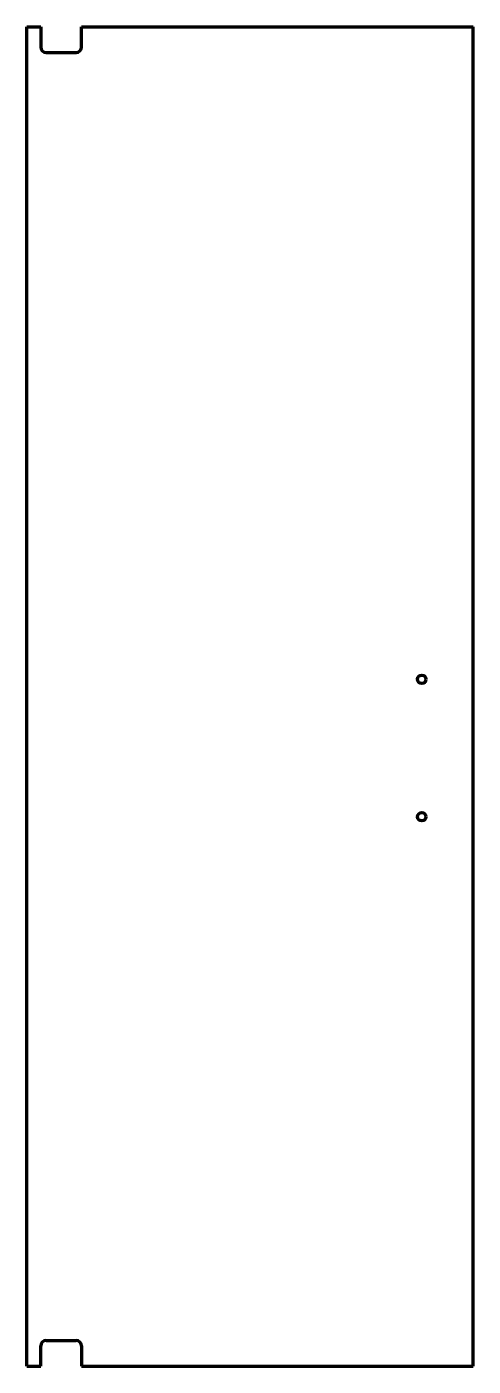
# Model space of a CAD drawing. Header units: inches. Extents: x 0 to 26, y 0 to 78.
import ezdxf

# ---------------------------------------------------------------- set-up
doc = ezdxf.new("R2010")
doc.units = ezdxf.units.IN
doc.header["$MEASUREMENT"] = 0
doc.layers.get('0').update_dxf_attribs({"linetype": 'CONTINUOUS'})

msp = doc.modelspace()

# ---------------------------------------------------------------- linework, layer by layer
at = {"color": 7, "lineweight": 90}
for p, q in [((0, 0), (0, 78)), ((0, 78), (0.8125, 78)), ((0.8125, 78), (0.8125, 76.8125)), ((3.1875, 76.8125), (3.1875, 78)), ((3.1875, 78), (26, 78)), ((26, 0), (26, 78)), ((1.125, 76.5), (2.875, 76.5)), ((0.8125, 0), (0.8125, 1.1875)), ((1.125, 1.5), (2.875, 1.5)), ((3.1875, 1.1875), (3.1875, 0)), ((0, 0), (0.8125, 0)), ((3.1875, 0), (26, 0))]:
    msp.add_line(p, q, dxfattribs=at)
for centre in [(23, 40), (23, 32)]:
    msp.add_circle(centre, 0.25, dxfattribs=at)
for centre, start, end in [((1.125, 76.8125), 180, 270), ((2.875, 76.8125), 270, 360), ((1.125, 1.1875), 90, 180), ((2.875, 1.1875), 0, 90)]:
    msp.add_arc(centre, 0.3125, start, end, dxfattribs=at)

doc.saveas('drawing.dxf')
